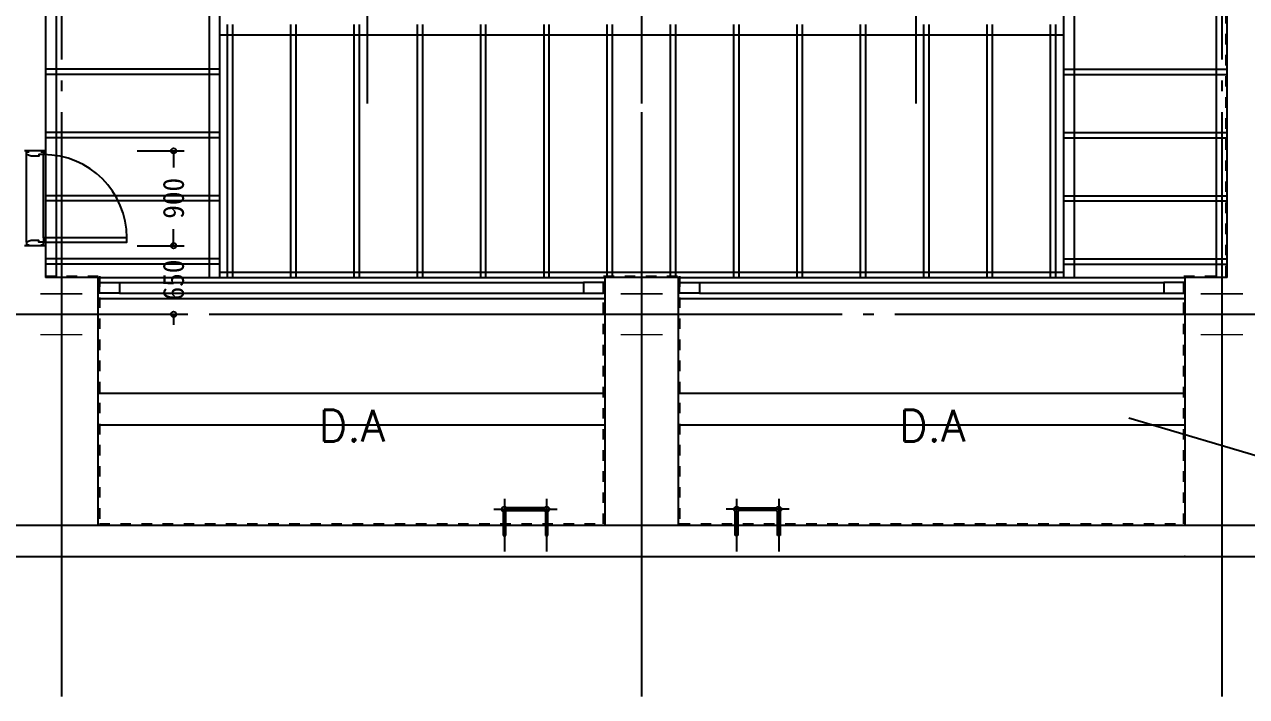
# Model space of a CAD drawing. Extents: x 0 to 81639, y 0 to 58722.
# Drawn here: x 47198 to 58782, y 26800 to 33178 of the extents above; entities that cross this region are included whole.
import ezdxf
from ezdxf.enums import TextEntityAlignment as Align

# ---------------------------------------------------------------- set-up
doc = ezdxf.new("R2010")
doc.units = 0
doc.header["$LTSCALE"] = 100
doc.linetypes.add('CENTER', pattern=[65, 60, -2, 1, -2])
doc.linetypes.add('HIDDEN', pattern=[2, 1, -1])
doc.layers.get('0').update_dxf_attribs({"linetype": 'CONTINUOUS'})
doc.layers.get('DEFPOINTS').update_dxf_attribs({"linetype": 'CONTINUOUS'})
for name, color, linetype in [('COL6', 3, 'CONTINUOUS'), ('COL7', 3, 'CONTINUOUS'), ('DOOR', 7, 'CONTINUOUS'), ('ELE', 7, 'CONTINUOUS'), ('FIN', 5, 'CONTINUOUS'), ('HAT', 5, 'CONTINUOUS'), ('RXCEN', 10, 'CENTER'), ('RXDIM', 7, 'CONTINUOUS'), ('RXSYMBOL', 7, 'CONTINUOUS'), ('STAIR', 3, 'CONTINUOUS'), ('WINDOW', 7, 'CONTINUOUS')]:
    doc.layers.add(name, color=color, linetype=linetype)
doc.styles.add('SIM', font='simple', dxfattribs={"bigfont": 'KORsimple'})
doc.styles.get("Standard").update_dxf_attribs({"font": 'DotumChe.ttf'})
doc.dimstyles.get("Standard").update_dxf_attribs({"dimscale": 100, "dimtxt": 2, "dimasz": 1, "dimexe": 1, "dimexo": 1, "dimgap": 1, "dimtad": 1, "dimdec": 0, "dimdsep": 46, "dimtxsty": 'Standard', "dimblk": 'SMALL', "dimcen": 0, "dimclrd": 256, "dimclre": 256, "dimclrt": 256, "dimadec": 0, "dimazin": 0, "dimtfac": 1, "dimtdec": 0, "dimtix": 1, "dimtofl": 0, "dimtmove": 0, "dimatfit": 0, "dimfxl": 0, "dimtolj": 1, "dimtzin": 0, "dimarcsym": 0})

# ---------------------------------------------------------------- blocks, each defined once
blk = doc.blocks.new('_Small')
at = {"color": 0, "linetype": 'ByBlock', "lineweight": -2}
blk.add_circle((0, 0), 0.25, dxfattribs=at)
blk = doc.blocks.new('*D131')
at = {"layer": 'DEFPOINTS', "color": 0, "linetype": 'Continuous'}
for p in [(48165, 31078), (48611, 31078), (48165, 30428)]:
    blk.add_point(p, dxfattribs=at)
at = {"layer": 'RXDIM', "linetype": 'Continuous', "lineweight": -2}
for p, q in [((48611, 31078), (48611, 31178)), ((48265, 31078), (48711, 31078)), ((48265, 30428), (48711, 30428)), ((48611, 30428), (48611, 30328))]:
    blk.add_line(p, q, dxfattribs=at)
at = {"layer": 'RXDIM', "linetype": 'Continuous', "lineweight": -2, "xscale": 100, "yscale": 100, "zscale": 100}
for p, rotation in [((48611, 31078), 270), ((48611, 30428), 90)]:
    blk.add_blockref('_Small', p, dxfattribs=dict(at, rotation=rotation))
at = {"layer": 'RXDIM', "linetype": 'Continuous', "insert": (48611, 30753), "char_height": 200, "attachment_point": 5, "rotation": 90}
blk.add_mtext('\\A1;650', dxfattribs=at)
blk = doc.blocks.new('*D132')
at = {"layer": 'DEFPOINTS', "color": 0, "linetype": 'Continuous'}
for p in [(48165, 31978), (48611, 31978), (48165, 31078)]:
    blk.add_point(p, dxfattribs=at)
at = {"layer": 'RXDIM', "linetype": 'Continuous', "lineweight": -2}
for p, q in [((48265, 31978), (48711, 31978)), ((48611, 31978), (48611, 31821)), ((48611, 31078), (48611, 31235)), ((48265, 31078), (48711, 31078))]:
    blk.add_line(p, q, dxfattribs=at)
at = {"layer": 'RXDIM', "linetype": 'Continuous', "lineweight": -2, "xscale": 100, "yscale": 100, "zscale": 100}
for p, rotation in [((48611, 31978), 90), ((48611, 31078), 270)]:
    blk.add_blockref('_Small', p, dxfattribs=dict(at, rotation=rotation))
at = {"layer": 'RXDIM', "linetype": 'Continuous', "insert": (48611, 31528), "char_height": 200, "attachment_point": 5, "rotation": 90}
blk.add_mtext('\\A1;900', dxfattribs=at)

msp = doc.modelspace()

# ---------------------------------------------------------------- linework, layer by layer
at = {"layer": 'COL6'}
for points in [[(47747.7, 30621.1, 14, 14, 0), (47347.7, 30621.1, 14, 14, 0)], [(47547.7, 30614.1, 14, 14, 0), (47547.7, 30242.1, 14, 14, 0)], [(53247.7, 30621.1, 14, 14, 0), (52847.7, 30621.1, 14, 14, 0)], [(53047.7, 30614.1, 14, 14, 0), (53047.7, 30242.1, 14, 14, 0)], [(58747.7, 30621.1, 14, 14, 0), (58347.7, 30621.1, 14, 14, 0)], [(58547.7, 30614.1, 14, 14, 0), (58547.7, 30242.1, 14, 14, 0)], [(47747.7, 30235.1, 14, 14, 0), (47347.7, 30235.1, 14, 14, 0)], [(53247.7, 30235.1, 14, 14, 0), (52847.7, 30235.1, 14, 14, 0)], [(58747.7, 30235.1, 14, 14, 0), (58347.7, 30235.1, 14, 14, 0)]]:
    msp.add_lwpolyline(points, format="xyseb", dxfattribs=at)
at = {"layer": 'COL7'}
for p, q in [((47397.7, 40078.1), (47397.7, 31978.1)), ((58597.7, 30778.1), (58597.7, 40078.1)), ((47397.7, 31978.1), (47197.7, 31978.1)), ((47397.7, 31078.1), (47197.7, 31078.1)), ((47397.7, 31078.1), (47397.7, 30778.1)), ((47897.7, 30778.1), (47397.7, 30778.1)), ((47897.7, 28428.1), (47897.7, 30778.1)), ((53397.7, 30778.1), (52697.7, 30778.1)), ((52697.7, 30778.1), (52697.7, 28428.1)), ((53397.7, 28428.1), (53397.7, 30778.1)), ((58197.7, 30778.1), (58197.7, 28428.1)), ((58597.7, 30778.1), (58197.7, 30778.1)), ((47897.7, 28428.1), (52697.7, 28428.1)), ((53397.7, 28428.1), (58197.7, 28428.1)), ((18697.7, 28128.1), (58197.7, 28128.1)), ((58197.7, 28128.1), (58897.7, 28128.1))]:
    msp.add_line(p, q, dxfattribs=at)
at = {"layer": 'COL7', "color": 4}
for p, q in [((51735.2, 28328.1), (51760.2, 28328.1)), ((52135.2, 28328.1), (52160.2, 28328.1)), ((53960.2, 28328.1), (53935.2, 28328.1)), ((54360.2, 28328.1), (54335.2, 28328.1))]:
    msp.add_line(p, q, dxfattribs=at)
for points in [[(51735.2, 28556.5), (51735.2, 28328.1)], [(51760.2, 28328.1), (51760.2, 28556.5)], [(52126, 28590.6), (51769.3, 28590.6)], [(51769.3, 28565.6), (52126, 28565.6)], [(52135.2, 28556.5), (52135.2, 28328.1)], [(52160.2, 28328.1), (52160.2, 28556.5)], [(53935.2, 28328.1), (53935.2, 28556.5)], [(53960.2, 28556.5), (53960.2, 28328.1)], [(53969.3, 28590.6), (54326, 28590.6)], [(54326, 28565.6), (53969.3, 28565.6)], [(54335.2, 28328.1), (54335.2, 28556.5)], [(54360.2, 28556.5), (54360.2, 28328.1)]]:
    msp.add_lwpolyline(points, dxfattribs=at)
at = {"layer": 'COL7'}
for centre in [(51747.7, 28578.1), (52147.7, 28578.1), (53947.7, 28578.1), (54347.7, 28578.1)]:
    msp.add_circle(centre, 25, dxfattribs=at)
msp.add_point((58197.7, 28128.1), dxfattribs=at)
at = {"layer": 'DOOR', "color": 6}
msp.add_line((47397.7, 31978.1), (47397.7, 31078.1), dxfattribs=at)
at = {"layer": 'DOOR', "color": 8, "linetype": 'Continuous'}
for p, q in [((47217.7, 31113.1), (47217.7, 31943.1)), ((47377.7, 31153.1), (47377.7, 31943.1))]:
    msp.add_line(p, q, dxfattribs=at)
at = {"layer": 'DOOR', "color": 6, "linetype": 'Continuous'}
for points in [[(47353.7, 31968.1), (47377.7, 31968.1), (47377.7, 31943.1), (47334.7, 31943.1), (47334.7, 31928.1), (47260.7, 31928.1), (47217.7, 31943.1), (47217.7, 31968.1), (47241.7, 31968.1)], [(47353.7, 31088.1), (47377.7, 31088.1), (47377.7, 31113.1), (47334.7, 31113.1), (47334.7, 31128.1), (47260.7, 31128.1), (47217.7, 31113.1), (47217.7, 31088.1), (47241.7, 31088.1)]]:
    msp.add_lwpolyline(points, dxfattribs=at)
msp.add_lwpolyline([(47377.7, 31113.1), (48167.7, 31113.1), (48167.7, 31153.1), (47377.7, 31153.1)], close=True, dxfattribs=at)
at = {"layer": 'DOOR', "color": 7, "linetype": 'Continuous'}
msp.add_arc((47377.7, 31153.1), 790, 0, 90, dxfattribs=at)
at = {"layer": 'ELE', "color": 9}
for p, q in [((47497.7, 40078.1), (47497.7, 30778.1)), ((48947.7, 40078.1), (48947.7, 30778.1)), ((49047.7, 40078.1), (49047.7, 30778.1)), ((57047.7, 40078.1), (57047.7, 30778.1)), ((57147.7, 40078.1), (57147.7, 30778.1)), ((58497.7, 30788.1), (58497.7, 40078.1)), ((49122.7, 30778.1), (49122.7, 33178.1)), ((49172.7, 30778.1), (49172.7, 33178.1)), ((49722.7, 30778.1), (49722.7, 33178.1)), ((49772.7, 30778.1), (49772.7, 33178.1)), ((50322.7, 30778.1), (50322.7, 33178.1)), ((50372.7, 30778.1), (50372.7, 33178.1)), ((50922.7, 30778.1), (50922.7, 33178.1)), ((50972.7, 30778.1), (50972.7, 33178.1)), ((51522.7, 30778.1), (51522.7, 33178.1)), ((51572.7, 30778.1), (51572.7, 33178.1)), ((52122.7, 30778.1), (52122.7, 33178.1)), ((52172.7, 30778.1), (52172.7, 33178.1)), ((52722.7, 30778.1), (52722.7, 33178.1)), ((52772.7, 30778.1), (52772.7, 33178.1)), ((53322.7, 30778.1), (53322.7, 33178.1)), ((53372.7, 30778.1), (53372.7, 33178.1)), ((53922.7, 30778.1), (53922.7, 33178.1)), ((53972.7, 30778.1), (53972.7, 33178.1)), ((54522.7, 30778.1), (54522.7, 33178.1)), ((54572.7, 30778.1), (54572.7, 33178.1)), ((55122.7, 30778.1), (55122.7, 33178.1)), ((55172.7, 30778.1), (55172.7, 33178.1)), ((55722.7, 30778.1), (55722.7, 33178.1)), ((55772.7, 30778.1), (55772.7, 33178.1)), ((56322.7, 30778.1), (56322.7, 33178.1)), ((56372.7, 30778.1), (56372.7, 33178.1)), ((56922.7, 30778.1), (56922.7, 33178.1)), ((56972.7, 30778.1), (56972.7, 33178.1)), ((49047.7, 33078.1), (57047.7, 33078.1)), ((49047.7, 30828.1), (57047.7, 30828.1))]:
    msp.add_line(p, q, dxfattribs=at)
at = {"layer": 'ELE', "color": 4}
for p, q in [((47897.7, 29678.1), (52697.7, 29678.1)), ((53397.7, 29678.1), (58197.7, 29678.1)), ((47897.7, 29378.1), (52697.7, 29378.1)), ((53397.7, 29378.1), (58197.7, 29378.1))]:
    msp.add_line(p, q, dxfattribs=at)
at = {"layer": 'FIN', "color": 7, "linetype": 'HIDDEN'}
msp.add_lwpolyline([(47397.7, 30788.1), (47907.7, 30788.1), (47907.7, 28438.1), (52687.7, 28438.1), (52687.7, 30788.1), (53407.7, 30788.1), (53407.7, 28438.1), (58187.7, 28438.1), (58187.7, 30788.1), (58587.7, 30788.1), (58587.7, 40068.1), (58197.7, 40068.1)], dxfattribs=at)
at = {"layer": 'HAT', "color": 9}
for p, q in [((49047.7, 32753.1), (47397.7, 32753.1)), ((49047.7, 32703.1), (47397.7, 32703.1)), ((57047.7, 32753.1), (58597.7, 32753.1)), ((57047.7, 32703.1), (58597.7, 32703.1)), ((49047.7, 32153.1), (47397.7, 32153.1)), ((49047.7, 32103.1), (47397.7, 32103.1)), ((57047.7, 32153.1), (58597.7, 32153.1)), ((57047.7, 32103.1), (58597.7, 32103.1)), ((49047.7, 31553.1), (47397.7, 31553.1)), ((57047.7, 31553.1), (58597.7, 31553.1)), ((49047.7, 31503.1), (47397.7, 31503.1)), ((57047.7, 31503.1), (58597.7, 31503.1)), ((49047.7, 30953.1), (47397.7, 30953.1)), ((57047.7, 30953.1), (58597.7, 30953.1)), ((49047.7, 30903.1), (47397.7, 30903.1)), ((57047.7, 30903.1), (58597.7, 30903.1))]:
    msp.add_line(p, q, dxfattribs=at)
at = {"layer": 'RXCEN'}
for p, q in [((47547.7, 51845.3), (47547.7, 26800.2)), ((53047.7, 51845.3), (53047.7, 26800.2)), ((58547.7, 51845.3), (58547.7, 26800.2)), ((50447.7, 38428.1), (50447.7, 32428.1)), ((53047.7, 38428.1), (53047.7, 32428.1)), ((55647.7, 38428.1), (55647.7, 32428.1)), ((9947.7, 30428.1), (64447.7, 30428.1)), ((51747.7, 28678.1), (51747.7, 28177.5)), ((52147.7, 28678.1), (52147.7, 28177.5)), ((53947.7, 28678.1), (53947.7, 28177.5)), ((54347.7, 28678.1), (54347.7, 28177.5)), ((51647.7, 28578.1), (52247.7, 28578.1)), ((54447.7, 28578.1), (53847.7, 28578.1)), ((9947.7, 28428.1), (64447.7, 28428.1))]:
    msp.add_line(p, q, dxfattribs=at)
at = {"layer": 'RXSYMBOL'}
msp.add_line((59269.8, 28967.2), (57665.8, 29440.4), dxfattribs=at)
at = {"layer": 'WINDOW', "color": 4, "linetype": 'Continuous'}
for p, q in [((47897.7, 30778.1), (52697.7, 30778.1)), ((47897.7, 30778.1), (52697.7, 30778.1)), ((48097.7, 30728.1), (52497.7, 30728.1)), ((53397.7, 30778.1), (58197.7, 30778.1)), ((53397.7, 30778.1), (58197.7, 30778.1)), ((53597.7, 30728.1), (57997.7, 30728.1)), ((48097.7, 30628.1), (52497.7, 30628.1)), ((53597.7, 30628.1), (57997.7, 30628.1)), ((47897.7, 30578.1), (52697.7, 30578.1)), ((53397.7, 30578.1), (58197.7, 30578.1))]:
    msp.add_line(p, q, dxfattribs=at)
at = {"layer": 'WINDOW', "color": 2, "linetype": 'Continuous'}
for points in [[(48097.7, 30628.1), (47907.7, 30628.1), (47907.7, 30728.1), (48097.7, 30728.1)], [(52497.7, 30628.1), (52687.7, 30628.1), (52687.7, 30728.1), (52497.7, 30728.1)], [(53597.7, 30628.1), (53407.7, 30628.1), (53407.7, 30728.1), (53597.7, 30728.1)], [(57997.7, 30628.1), (58187.7, 30628.1), (58187.7, 30728.1), (57997.7, 30728.1)]]:
    msp.add_lwpolyline(points, close=True, dxfattribs=at)

# ---------------------------------------------------------------- texts
at = {"layer": 'STAIR', "color": 2, "style": 'SIM'}
for p in [(50302.2, 29369.8), (55802.2, 29369.8)]:
    msp.add_text('D.A', height=300, dxfattribs=at).set_placement(p, align=Align.MIDDLE_CENTER)

# ---------------------------------------------------------------- dimensions: what is measured, and where the dimension line sits
at = {"layer": 'RXDIM', "linetype": 'Continuous'}
for base, p1, p2, picture, middle in [((48610.7, 31978.1), (48164.9, 31078.1), (48164.9, 31978.1), '*D132', (48610.7, 31528.1)), ((48610.7, 31078.1), (48164.9, 30428.1), (48164.9, 31078.1), '*D131', (48610.7, 30753.1))]:
    dim = msp.add_linear_dim(base=base, p1=p1, p2=p2, angle=90, dimstyle='Standard', dxfattribs=at)
    dim.commit()
    dim.dimension.update_dxf_attribs({"geometry": picture, "text_midpoint": middle, "text_rotation": 90})

doc.saveas('drawing.dxf')
